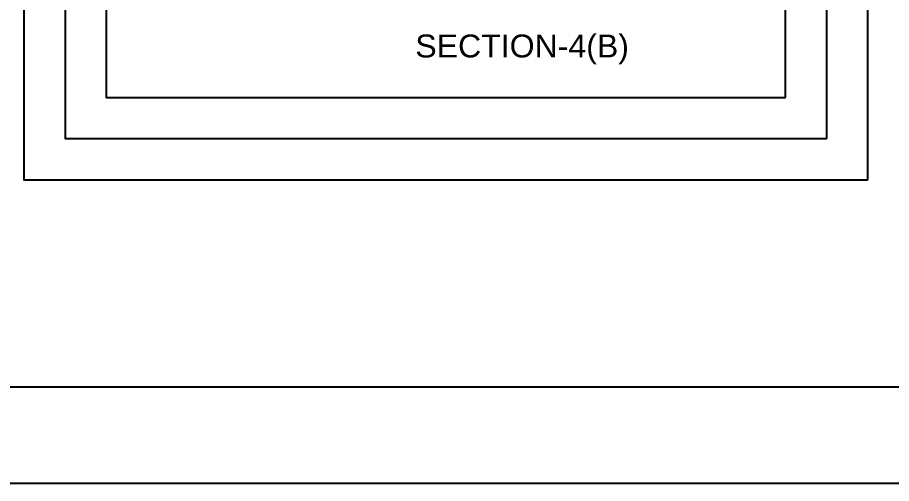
# Model space of a CAD drawing. Header units: millimetres. Extents: x 0 to 672800, y 0 to 118800.
# Drawn here: x 527377 to 565476, y 0 to 20329 of the extents above; entities that cross this region are included whole.
import ezdxf
from ezdxf.enums import TextEntityAlignment as Align

# ---------------------------------------------------------------- set-up
doc = ezdxf.new("R2010")
doc.units = ezdxf.units.MM
doc.header["$LTSCALE"] = 200
doc.layers.get('DEFPOINTS').update_dxf_attribs({"color": 137})
doc.styles.get("Standard").update_dxf_attribs({"font": 'arial.ttf'})

msp = doc.modelspace()

# ---------------------------------------------------------------- linework, layer by layer
at = {"layer": 'DEFPOINTS'}
for points in [[(504600, 118800), (672800, 118800), (672800, 0), (504600, 0)], [(651300, 4200), (513900, 4200), (513900, 114600), (651300, 114600)], [(564450.2, 13243.6), (564450.2, 52643.6), (527650, 52643.6), (527650, 13243.6)], [(562650.2, 15043.6), (562650.2, 50843.6), (529450, 50843.6), (529450, 15043.6)], [(560850.2, 16843.6), (560850.2, 49043.6), (531250, 49043.6), (531250, 16843.6)]]:
    msp.add_lwpolyline(points, close=True, dxfattribs=at)

# ---------------------------------------------------------------- texts
msp.add_text('SECTION-4(B)', height=1000, dxfattribs=at).set_placement((549374.5, 19085.4), align=Align.MIDDLE_CENTER)

doc.saveas('drawing.dxf')
